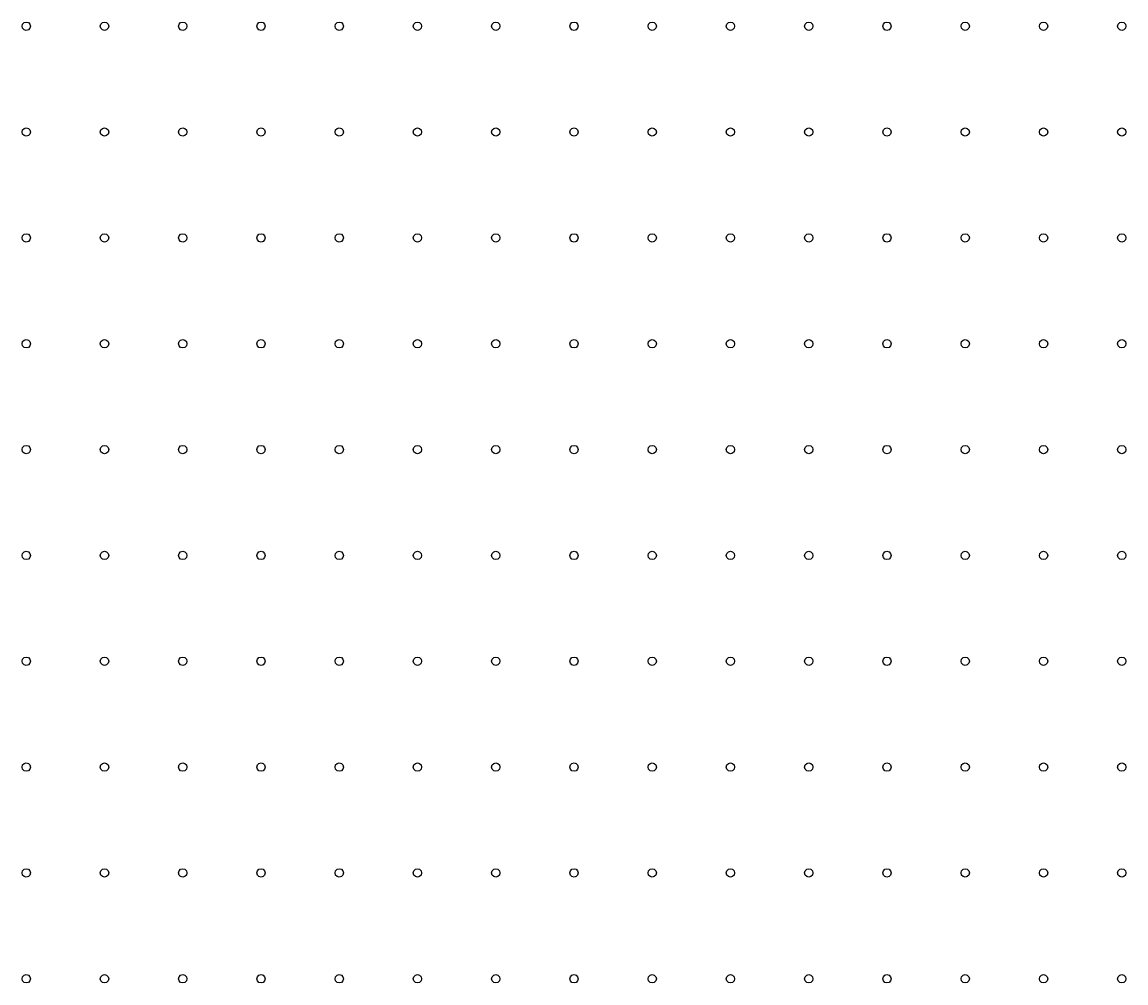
# Model space of a CAD drawing. Extents: x 11 to 212, y 11 to 212.
# Drawn here: x 67.37 to 92.26, y 62.35 to 84.03 of the extents above; entities that cross this region are included whole.
import ezdxf

# ---------------------------------------------------------------- set-up
doc = ezdxf.new("R2010")
doc.units = 0
doc.layers.add('H1', color=7, linetype='continuous')

msp = doc.modelspace()

# ---------------------------------------------------------------- linework, layer by layer
at = {"layer": 'H1'}
for points in [[(67.559, 83.935), (67.546, 83.888), (67.512, 83.854), (67.465, 83.841), (67.418, 83.854), (67.383, 83.888), (67.371, 83.935), (67.383, 83.982), (67.418, 84.017), (67.465, 84.029), (67.512, 84.017), (67.546, 83.982)], [(69.324, 83.935), (69.311, 83.888), (69.276, 83.854), (69.229, 83.841), (69.182, 83.854), (69.148, 83.888), (69.135, 83.935), (69.148, 83.982), (69.182, 84.017), (69.229, 84.029), (69.276, 84.017), (69.311, 83.982)], [(71.088, 83.935), (71.076, 83.888), (71.041, 83.854), (70.994, 83.841), (70.947, 83.854), (70.913, 83.888), (70.9, 83.935), (70.913, 83.982), (70.947, 84.017), (70.994, 84.029), (71.041, 84.017), (71.076, 83.982)], [(72.853, 83.935), (72.84, 83.888), (72.806, 83.854), (72.759, 83.841), (72.712, 83.854), (72.677, 83.888), (72.665, 83.935), (72.677, 83.982), (72.712, 84.017), (72.759, 84.029), (72.806, 84.017), (72.84, 83.982)], [(74.618, 83.935), (74.605, 83.888), (74.571, 83.854), (74.524, 83.841), (74.476, 83.854), (74.442, 83.888), (74.429, 83.935), (74.442, 83.982), (74.476, 84.017), (74.524, 84.029), (74.571, 84.017), (74.605, 83.982)], [(76.382, 83.935), (76.37, 83.888), (76.335, 83.854), (76.288, 83.841), (76.241, 83.854), (76.207, 83.888), (76.194, 83.935), (76.207, 83.982), (76.241, 84.017), (76.288, 84.029), (76.335, 84.017), (76.37, 83.982)], [(78.147, 83.935), (78.134, 83.888), (78.1, 83.854), (78.053, 83.841), (78.006, 83.854), (77.971, 83.888), (77.959, 83.935), (77.971, 83.982), (78.006, 84.017), (78.053, 84.029), (78.1, 84.017), (78.134, 83.982)], [(79.912, 83.935), (79.899, 83.888), (79.865, 83.854), (79.818, 83.841), (79.771, 83.854), (79.736, 83.888), (79.724, 83.935), (79.736, 83.982), (79.771, 84.017), (79.818, 84.029), (79.865, 84.017), (79.899, 83.982)], [(81.676, 83.935), (81.664, 83.888), (81.629, 83.854), (81.582, 83.841), (81.535, 83.854), (81.501, 83.888), (81.488, 83.935), (81.501, 83.982), (81.535, 84.017), (81.582, 84.029), (81.629, 84.017), (81.664, 83.982)], [(83.441, 83.935), (83.429, 83.888), (83.394, 83.854), (83.347, 83.841), (83.3, 83.854), (83.266, 83.888), (83.253, 83.935), (83.266, 83.982), (83.3, 84.017), (83.347, 84.029), (83.394, 84.017), (83.429, 83.982)], [(85.206, 83.935), (85.193, 83.888), (85.159, 83.854), (85.112, 83.841), (85.065, 83.854), (85.03, 83.888), (85.018, 83.935), (85.03, 83.982), (85.065, 84.017), (85.112, 84.029), (85.159, 84.017), (85.193, 83.982)], [(86.971, 83.935), (86.958, 83.888), (86.924, 83.854), (86.876, 83.841), (86.829, 83.854), (86.795, 83.888), (86.782, 83.935), (86.795, 83.982), (86.829, 84.017), (86.876, 84.029), (86.924, 84.017), (86.958, 83.982)], [(88.735, 83.935), (88.723, 83.888), (88.688, 83.854), (88.641, 83.841), (88.594, 83.854), (88.56, 83.888), (88.547, 83.935), (88.56, 83.982), (88.594, 84.017), (88.641, 84.029), (88.688, 84.017), (88.723, 83.982)], [(90.5, 83.935), (90.487, 83.888), (90.453, 83.854), (90.406, 83.841), (90.359, 83.854), (90.324, 83.888), (90.312, 83.935), (90.324, 83.982), (90.359, 84.017), (90.406, 84.029), (90.453, 84.017), (90.487, 83.982)], [(92.265, 83.935), (92.252, 83.888), (92.218, 83.854), (92.171, 83.841), (92.124, 83.854), (92.089, 83.888), (92.076, 83.935), (92.089, 83.982), (92.124, 84.017), (92.171, 84.029), (92.218, 84.017), (92.252, 83.982)], [(67.559, 81.547), (67.546, 81.5), (67.512, 81.466), (67.465, 81.453), (67.418, 81.466), (67.383, 81.5), (67.371, 81.547), (67.383, 81.594), (67.418, 81.629), (67.465, 81.641), (67.512, 81.629), (67.546, 81.594)], [(69.324, 81.547), (69.311, 81.5), (69.276, 81.466), (69.229, 81.453), (69.182, 81.466), (69.148, 81.5), (69.135, 81.547), (69.148, 81.594), (69.182, 81.629), (69.229, 81.641), (69.276, 81.629), (69.311, 81.594)], [(71.088, 81.547), (71.076, 81.5), (71.041, 81.466), (70.994, 81.453), (70.947, 81.466), (70.913, 81.5), (70.9, 81.547), (70.913, 81.594), (70.947, 81.629), (70.994, 81.641), (71.041, 81.629), (71.076, 81.594)], [(72.853, 81.547), (72.84, 81.5), (72.806, 81.466), (72.759, 81.453), (72.712, 81.466), (72.677, 81.5), (72.665, 81.547), (72.677, 81.594), (72.712, 81.629), (72.759, 81.641), (72.806, 81.629), (72.84, 81.594)], [(74.618, 81.547), (74.605, 81.5), (74.571, 81.466), (74.524, 81.453), (74.476, 81.466), (74.442, 81.5), (74.429, 81.547), (74.442, 81.594), (74.476, 81.629), (74.524, 81.641), (74.571, 81.629), (74.605, 81.594)], [(76.382, 81.547), (76.37, 81.5), (76.335, 81.466), (76.288, 81.453), (76.241, 81.466), (76.207, 81.5), (76.194, 81.547), (76.207, 81.594), (76.241, 81.629), (76.288, 81.641), (76.335, 81.629), (76.37, 81.594)], [(78.147, 81.547), (78.134, 81.5), (78.1, 81.466), (78.053, 81.453), (78.006, 81.466), (77.971, 81.5), (77.959, 81.547), (77.971, 81.594), (78.006, 81.629), (78.053, 81.641), (78.1, 81.629), (78.134, 81.594)], [(79.912, 81.547), (79.899, 81.5), (79.865, 81.466), (79.818, 81.453), (79.771, 81.466), (79.736, 81.5), (79.724, 81.547), (79.736, 81.594), (79.771, 81.629), (79.818, 81.641), (79.865, 81.629), (79.899, 81.594)], [(81.676, 81.547), (81.664, 81.5), (81.629, 81.466), (81.582, 81.453), (81.535, 81.466), (81.501, 81.5), (81.488, 81.547), (81.501, 81.594), (81.535, 81.629), (81.582, 81.641), (81.629, 81.629), (81.664, 81.594)], [(83.441, 81.547), (83.429, 81.5), (83.394, 81.466), (83.347, 81.453), (83.3, 81.466), (83.266, 81.5), (83.253, 81.547), (83.266, 81.594), (83.3, 81.629), (83.347, 81.641), (83.394, 81.629), (83.429, 81.594)], [(85.206, 81.547), (85.193, 81.5), (85.159, 81.466), (85.112, 81.453), (85.065, 81.466), (85.03, 81.5), (85.018, 81.547), (85.03, 81.594), (85.065, 81.629), (85.112, 81.641), (85.159, 81.629), (85.193, 81.594)], [(86.971, 81.547), (86.958, 81.5), (86.924, 81.466), (86.876, 81.453), (86.829, 81.466), (86.795, 81.5), (86.782, 81.547), (86.795, 81.594), (86.829, 81.629), (86.876, 81.641), (86.924, 81.629), (86.958, 81.594)], [(88.735, 81.547), (88.723, 81.5), (88.688, 81.466), (88.641, 81.453), (88.594, 81.466), (88.56, 81.5), (88.547, 81.547), (88.56, 81.594), (88.594, 81.629), (88.641, 81.641), (88.688, 81.629), (88.723, 81.594)], [(90.5, 81.547), (90.487, 81.5), (90.453, 81.466), (90.406, 81.453), (90.359, 81.466), (90.324, 81.5), (90.312, 81.547), (90.324, 81.594), (90.359, 81.629), (90.406, 81.641), (90.453, 81.629), (90.487, 81.594)], [(92.265, 81.547), (92.252, 81.5), (92.218, 81.466), (92.171, 81.453), (92.124, 81.466), (92.089, 81.5), (92.076, 81.547), (92.089, 81.594), (92.124, 81.629), (92.171, 81.641), (92.218, 81.629), (92.252, 81.594)], [(67.559, 79.159), (67.546, 79.112), (67.512, 79.077), (67.465, 79.065), (67.418, 79.077), (67.383, 79.112), (67.371, 79.159), (67.383, 79.206), (67.418, 79.24), (67.465, 79.253), (67.512, 79.24), (67.546, 79.206)], [(69.324, 79.159), (69.311, 79.112), (69.276, 79.077), (69.229, 79.065), (69.182, 79.077), (69.148, 79.112), (69.135, 79.159), (69.148, 79.206), (69.182, 79.24), (69.229, 79.253), (69.276, 79.24), (69.311, 79.206)], [(71.088, 79.159), (71.076, 79.112), (71.041, 79.077), (70.994, 79.065), (70.947, 79.077), (70.913, 79.112), (70.9, 79.159), (70.913, 79.206), (70.947, 79.24), (70.994, 79.253), (71.041, 79.24), (71.076, 79.206)], [(72.853, 79.159), (72.84, 79.112), (72.806, 79.077), (72.759, 79.065), (72.712, 79.077), (72.677, 79.112), (72.665, 79.159), (72.677, 79.206), (72.712, 79.24), (72.759, 79.253), (72.806, 79.24), (72.84, 79.206)], [(74.618, 79.159), (74.605, 79.112), (74.571, 79.077), (74.524, 79.065), (74.476, 79.077), (74.442, 79.112), (74.429, 79.159), (74.442, 79.206), (74.476, 79.24), (74.524, 79.253), (74.571, 79.24), (74.605, 79.206)], [(76.382, 79.159), (76.37, 79.112), (76.335, 79.077), (76.288, 79.065), (76.241, 79.077), (76.207, 79.112), (76.194, 79.159), (76.207, 79.206), (76.241, 79.24), (76.288, 79.253), (76.335, 79.24), (76.37, 79.206)], [(78.147, 79.159), (78.134, 79.112), (78.1, 79.077), (78.053, 79.065), (78.006, 79.077), (77.971, 79.112), (77.959, 79.159), (77.971, 79.206), (78.006, 79.24), (78.053, 79.253), (78.1, 79.24), (78.134, 79.206)], [(79.912, 79.159), (79.899, 79.112), (79.865, 79.077), (79.818, 79.065), (79.771, 79.077), (79.736, 79.112), (79.724, 79.159), (79.736, 79.206), (79.771, 79.24), (79.818, 79.253), (79.865, 79.24), (79.899, 79.206)], [(81.676, 79.159), (81.664, 79.112), (81.629, 79.077), (81.582, 79.065), (81.535, 79.077), (81.501, 79.112), (81.488, 79.159), (81.501, 79.206), (81.535, 79.24), (81.582, 79.253), (81.629, 79.24), (81.664, 79.206)], [(83.441, 79.159), (83.429, 79.112), (83.394, 79.077), (83.347, 79.065), (83.3, 79.077), (83.266, 79.112), (83.253, 79.159), (83.266, 79.206), (83.3, 79.24), (83.347, 79.253), (83.394, 79.24), (83.429, 79.206)], [(85.206, 79.159), (85.193, 79.112), (85.159, 79.077), (85.112, 79.065), (85.065, 79.077), (85.03, 79.112), (85.018, 79.159), (85.03, 79.206), (85.065, 79.24), (85.112, 79.253), (85.159, 79.24), (85.193, 79.206)], [(86.971, 79.159), (86.958, 79.112), (86.924, 79.077), (86.876, 79.065), (86.829, 79.077), (86.795, 79.112), (86.782, 79.159), (86.795, 79.206), (86.829, 79.24), (86.876, 79.253), (86.924, 79.24), (86.958, 79.206)], [(88.735, 79.159), (88.723, 79.112), (88.688, 79.077), (88.641, 79.065), (88.594, 79.077), (88.56, 79.112), (88.547, 79.159), (88.56, 79.206), (88.594, 79.24), (88.641, 79.253), (88.688, 79.24), (88.723, 79.206)], [(90.5, 79.159), (90.487, 79.112), (90.453, 79.077), (90.406, 79.065), (90.359, 79.077), (90.324, 79.112), (90.312, 79.159), (90.324, 79.206), (90.359, 79.24), (90.406, 79.253), (90.453, 79.24), (90.487, 79.206)], [(92.265, 79.159), (92.252, 79.112), (92.218, 79.077), (92.171, 79.065), (92.124, 79.077), (92.089, 79.112), (92.076, 79.159), (92.089, 79.206), (92.124, 79.24), (92.171, 79.253), (92.218, 79.24), (92.252, 79.206)], [(67.559, 76.771), (67.546, 76.724), (67.512, 76.689), (67.465, 76.676), (67.418, 76.689), (67.383, 76.724), (67.371, 76.771), (67.383, 76.818), (67.418, 76.852), (67.465, 76.865), (67.512, 76.852), (67.546, 76.818)], [(69.324, 76.771), (69.311, 76.724), (69.276, 76.689), (69.229, 76.676), (69.182, 76.689), (69.148, 76.724), (69.135, 76.771), (69.148, 76.818), (69.182, 76.852), (69.229, 76.865), (69.276, 76.852), (69.311, 76.818)], [(71.088, 76.771), (71.076, 76.724), (71.041, 76.689), (70.994, 76.676), (70.947, 76.689), (70.913, 76.724), (70.9, 76.771), (70.913, 76.818), (70.947, 76.852), (70.994, 76.865), (71.041, 76.852), (71.076, 76.818)], [(72.853, 76.771), (72.84, 76.724), (72.806, 76.689), (72.759, 76.676), (72.712, 76.689), (72.677, 76.724), (72.665, 76.771), (72.677, 76.818), (72.712, 76.852), (72.759, 76.865), (72.806, 76.852), (72.84, 76.818)], [(74.618, 76.771), (74.605, 76.724), (74.571, 76.689), (74.524, 76.676), (74.476, 76.689), (74.442, 76.724), (74.429, 76.771), (74.442, 76.818), (74.476, 76.852), (74.524, 76.865), (74.571, 76.852), (74.605, 76.818)], [(76.382, 76.771), (76.37, 76.724), (76.335, 76.689), (76.288, 76.676), (76.241, 76.689), (76.207, 76.724), (76.194, 76.771), (76.207, 76.818), (76.241, 76.852), (76.288, 76.865), (76.335, 76.852), (76.37, 76.818)], [(78.147, 76.771), (78.134, 76.724), (78.1, 76.689), (78.053, 76.676), (78.006, 76.689), (77.971, 76.724), (77.959, 76.771), (77.971, 76.818), (78.006, 76.852), (78.053, 76.865), (78.1, 76.852), (78.134, 76.818)], [(79.912, 76.771), (79.899, 76.724), (79.865, 76.689), (79.818, 76.676), (79.771, 76.689), (79.736, 76.724), (79.724, 76.771), (79.736, 76.818), (79.771, 76.852), (79.818, 76.865), (79.865, 76.852), (79.899, 76.818)], [(81.676, 76.771), (81.664, 76.724), (81.629, 76.689), (81.582, 76.676), (81.535, 76.689), (81.501, 76.724), (81.488, 76.771), (81.501, 76.818), (81.535, 76.852), (81.582, 76.865), (81.629, 76.852), (81.664, 76.818)], [(83.441, 76.771), (83.429, 76.724), (83.394, 76.689), (83.347, 76.676), (83.3, 76.689), (83.266, 76.724), (83.253, 76.771), (83.266, 76.818), (83.3, 76.852), (83.347, 76.865), (83.394, 76.852), (83.429, 76.818)], [(85.206, 76.771), (85.193, 76.724), (85.159, 76.689), (85.112, 76.676), (85.065, 76.689), (85.03, 76.724), (85.018, 76.771), (85.03, 76.818), (85.065, 76.852), (85.112, 76.865), (85.159, 76.852), (85.193, 76.818)], [(86.971, 76.771), (86.958, 76.724), (86.924, 76.689), (86.876, 76.676), (86.829, 76.689), (86.795, 76.724), (86.782, 76.771), (86.795, 76.818), (86.829, 76.852), (86.876, 76.865), (86.924, 76.852), (86.958, 76.818)], [(88.735, 76.771), (88.723, 76.724), (88.688, 76.689), (88.641, 76.676), (88.594, 76.689), (88.56, 76.724), (88.547, 76.771), (88.56, 76.818), (88.594, 76.852), (88.641, 76.865), (88.688, 76.852), (88.723, 76.818)], [(90.5, 76.771), (90.487, 76.724), (90.453, 76.689), (90.406, 76.676), (90.359, 76.689), (90.324, 76.724), (90.312, 76.771), (90.324, 76.818), (90.359, 76.852), (90.406, 76.865), (90.453, 76.852), (90.487, 76.818)], [(92.265, 76.771), (92.252, 76.724), (92.218, 76.689), (92.171, 76.676), (92.124, 76.689), (92.089, 76.724), (92.076, 76.771), (92.089, 76.818), (92.124, 76.852), (92.171, 76.865), (92.218, 76.852), (92.252, 76.818)], [(67.559, 74.382), (67.546, 74.335), (67.512, 74.301), (67.465, 74.288), (67.418, 74.301), (67.383, 74.335), (67.371, 74.382), (67.383, 74.429), (67.418, 74.464), (67.465, 74.476), (67.512, 74.464), (67.546, 74.429)], [(69.324, 74.382), (69.311, 74.335), (69.276, 74.301), (69.229, 74.288), (69.182, 74.301), (69.148, 74.335), (69.135, 74.382), (69.148, 74.429), (69.182, 74.464), (69.229, 74.476), (69.276, 74.464), (69.311, 74.429)], [(71.088, 74.382), (71.076, 74.335), (71.041, 74.301), (70.994, 74.288), (70.947, 74.301), (70.913, 74.335), (70.9, 74.382), (70.913, 74.429), (70.947, 74.464), (70.994, 74.476), (71.041, 74.464), (71.076, 74.429)], [(72.853, 74.382), (72.84, 74.335), (72.806, 74.301), (72.759, 74.288), (72.712, 74.301), (72.677, 74.335), (72.665, 74.382), (72.677, 74.429), (72.712, 74.464), (72.759, 74.476), (72.806, 74.464), (72.84, 74.429)], [(74.618, 74.382), (74.605, 74.335), (74.571, 74.301), (74.524, 74.288), (74.476, 74.301), (74.442, 74.335), (74.429, 74.382), (74.442, 74.429), (74.476, 74.464), (74.524, 74.476), (74.571, 74.464), (74.605, 74.429)], [(76.382, 74.382), (76.37, 74.335), (76.335, 74.301), (76.288, 74.288), (76.241, 74.301), (76.207, 74.335), (76.194, 74.382), (76.207, 74.429), (76.241, 74.464), (76.288, 74.476), (76.335, 74.464), (76.37, 74.429)], [(78.147, 74.382), (78.134, 74.335), (78.1, 74.301), (78.053, 74.288), (78.006, 74.301), (77.971, 74.335), (77.959, 74.382), (77.971, 74.429), (78.006, 74.464), (78.053, 74.476), (78.1, 74.464), (78.134, 74.429)], [(79.912, 74.382), (79.899, 74.335), (79.865, 74.301), (79.818, 74.288), (79.771, 74.301), (79.736, 74.335), (79.724, 74.382), (79.736, 74.429), (79.771, 74.464), (79.818, 74.476), (79.865, 74.464), (79.899, 74.429)], [(81.676, 74.382), (81.664, 74.335), (81.629, 74.301), (81.582, 74.288), (81.535, 74.301), (81.501, 74.335), (81.488, 74.382), (81.501, 74.429), (81.535, 74.464), (81.582, 74.476), (81.629, 74.464), (81.664, 74.429)], [(83.441, 74.382), (83.429, 74.335), (83.394, 74.301), (83.347, 74.288), (83.3, 74.301), (83.266, 74.335), (83.253, 74.382), (83.266, 74.429), (83.3, 74.464), (83.347, 74.476), (83.394, 74.464), (83.429, 74.429)], [(85.206, 74.382), (85.193, 74.335), (85.159, 74.301), (85.112, 74.288), (85.065, 74.301), (85.03, 74.335), (85.018, 74.382), (85.03, 74.429), (85.065, 74.464), (85.112, 74.476), (85.159, 74.464), (85.193, 74.429)], [(86.971, 74.382), (86.958, 74.335), (86.924, 74.301), (86.876, 74.288), (86.829, 74.301), (86.795, 74.335), (86.782, 74.382), (86.795, 74.429), (86.829, 74.464), (86.876, 74.476), (86.924, 74.464), (86.958, 74.429)], [(88.735, 74.382), (88.723, 74.335), (88.688, 74.301), (88.641, 74.288), (88.594, 74.301), (88.56, 74.335), (88.547, 74.382), (88.56, 74.429), (88.594, 74.464), (88.641, 74.476), (88.688, 74.464), (88.723, 74.429)], [(90.5, 74.382), (90.487, 74.335), (90.453, 74.301), (90.406, 74.288), (90.359, 74.301), (90.324, 74.335), (90.312, 74.382), (90.324, 74.429), (90.359, 74.464), (90.406, 74.476), (90.453, 74.464), (90.487, 74.429)], [(92.265, 74.382), (92.252, 74.335), (92.218, 74.301), (92.171, 74.288), (92.124, 74.301), (92.089, 74.335), (92.076, 74.382), (92.089, 74.429), (92.124, 74.464), (92.171, 74.476), (92.218, 74.464), (92.252, 74.429)], [(67.559, 71.994), (67.546, 71.947), (67.512, 71.913), (67.465, 71.9), (67.418, 71.913), (67.383, 71.947), (67.371, 71.994), (67.383, 72.041), (67.418, 72.076), (67.465, 72.088), (67.512, 72.076), (67.546, 72.041)], [(69.324, 71.994), (69.311, 71.947), (69.276, 71.913), (69.229, 71.9), (69.182, 71.913), (69.148, 71.947), (69.135, 71.994), (69.148, 72.041), (69.182, 72.076), (69.229, 72.088), (69.276, 72.076), (69.311, 72.041)], [(71.088, 71.994), (71.076, 71.947), (71.041, 71.913), (70.994, 71.9), (70.947, 71.913), (70.913, 71.947), (70.9, 71.994), (70.913, 72.041), (70.947, 72.076), (70.994, 72.088), (71.041, 72.076), (71.076, 72.041)], [(72.853, 71.994), (72.84, 71.947), (72.806, 71.913), (72.759, 71.9), (72.712, 71.913), (72.677, 71.947), (72.665, 71.994), (72.677, 72.041), (72.712, 72.076), (72.759, 72.088), (72.806, 72.076), (72.84, 72.041)], [(74.618, 71.994), (74.605, 71.947), (74.571, 71.913), (74.524, 71.9), (74.476, 71.913), (74.442, 71.947), (74.429, 71.994), (74.442, 72.041), (74.476, 72.076), (74.524, 72.088), (74.571, 72.076), (74.605, 72.041)], [(76.382, 71.994), (76.37, 71.947), (76.335, 71.913), (76.288, 71.9), (76.241, 71.913), (76.207, 71.947), (76.194, 71.994), (76.207, 72.041), (76.241, 72.076), (76.288, 72.088), (76.335, 72.076), (76.37, 72.041)], [(78.147, 71.994), (78.134, 71.947), (78.1, 71.913), (78.053, 71.9), (78.006, 71.913), (77.971, 71.947), (77.959, 71.994), (77.971, 72.041), (78.006, 72.076), (78.053, 72.088), (78.1, 72.076), (78.134, 72.041)], [(79.912, 71.994), (79.899, 71.947), (79.865, 71.913), (79.818, 71.9), (79.771, 71.913), (79.736, 71.947), (79.724, 71.994), (79.736, 72.041), (79.771, 72.076), (79.818, 72.088), (79.865, 72.076), (79.899, 72.041)], [(81.676, 71.994), (81.664, 71.947), (81.629, 71.913), (81.582, 71.9), (81.535, 71.913), (81.501, 71.947), (81.488, 71.994), (81.501, 72.041), (81.535, 72.076), (81.582, 72.088), (81.629, 72.076), (81.664, 72.041)], [(83.441, 71.994), (83.429, 71.947), (83.394, 71.913), (83.347, 71.9), (83.3, 71.913), (83.266, 71.947), (83.253, 71.994), (83.266, 72.041), (83.3, 72.076), (83.347, 72.088), (83.394, 72.076), (83.429, 72.041)], [(85.206, 71.994), (85.193, 71.947), (85.159, 71.913), (85.112, 71.9), (85.065, 71.913), (85.03, 71.947), (85.018, 71.994), (85.03, 72.041), (85.065, 72.076), (85.112, 72.088), (85.159, 72.076), (85.193, 72.041)], [(86.971, 71.994), (86.958, 71.947), (86.924, 71.913), (86.876, 71.9), (86.829, 71.913), (86.795, 71.947), (86.782, 71.994), (86.795, 72.041), (86.829, 72.076), (86.876, 72.088), (86.924, 72.076), (86.958, 72.041)], [(88.735, 71.994), (88.723, 71.947), (88.688, 71.913), (88.641, 71.9), (88.594, 71.913), (88.56, 71.947), (88.547, 71.994), (88.56, 72.041), (88.594, 72.076), (88.641, 72.088), (88.688, 72.076), (88.723, 72.041)], [(90.5, 71.994), (90.487, 71.947), (90.453, 71.913), (90.406, 71.9), (90.359, 71.913), (90.324, 71.947), (90.312, 71.994), (90.324, 72.041), (90.359, 72.076), (90.406, 72.088), (90.453, 72.076), (90.487, 72.041)], [(92.265, 71.994), (92.252, 71.947), (92.218, 71.913), (92.171, 71.9), (92.124, 71.913), (92.089, 71.947), (92.076, 71.994), (92.089, 72.041), (92.124, 72.076), (92.171, 72.088), (92.218, 72.076), (92.252, 72.041)], [(67.559, 69.606), (67.546, 69.559), (67.512, 69.524), (67.465, 69.512), (67.418, 69.524), (67.383, 69.559), (67.371, 69.606), (67.383, 69.653), (67.418, 69.687), (67.465, 69.7), (67.512, 69.687), (67.546, 69.653)], [(69.324, 69.606), (69.311, 69.559), (69.276, 69.524), (69.229, 69.512), (69.182, 69.524), (69.148, 69.559), (69.135, 69.606), (69.148, 69.653), (69.182, 69.687), (69.229, 69.7), (69.276, 69.687), (69.311, 69.653)], [(71.088, 69.606), (71.076, 69.559), (71.041, 69.524), (70.994, 69.512), (70.947, 69.524), (70.913, 69.559), (70.9, 69.606), (70.913, 69.653), (70.947, 69.687), (70.994, 69.7), (71.041, 69.687), (71.076, 69.653)], [(72.853, 69.606), (72.84, 69.559), (72.806, 69.524), (72.759, 69.512), (72.712, 69.524), (72.677, 69.559), (72.665, 69.606), (72.677, 69.653), (72.712, 69.687), (72.759, 69.7), (72.806, 69.687), (72.84, 69.653)], [(74.618, 69.606), (74.605, 69.559), (74.571, 69.524), (74.524, 69.512), (74.476, 69.524), (74.442, 69.559), (74.429, 69.606), (74.442, 69.653), (74.476, 69.687), (74.524, 69.7), (74.571, 69.687), (74.605, 69.653)], [(76.382, 69.606), (76.37, 69.559), (76.335, 69.524), (76.288, 69.512), (76.241, 69.524), (76.207, 69.559), (76.194, 69.606), (76.207, 69.653), (76.241, 69.687), (76.288, 69.7), (76.335, 69.687), (76.37, 69.653)], [(78.147, 69.606), (78.134, 69.559), (78.1, 69.524), (78.053, 69.512), (78.006, 69.524), (77.971, 69.559), (77.959, 69.606), (77.971, 69.653), (78.006, 69.687), (78.053, 69.7), (78.1, 69.687), (78.134, 69.653)], [(79.912, 69.606), (79.899, 69.559), (79.865, 69.524), (79.818, 69.512), (79.771, 69.524), (79.736, 69.559), (79.724, 69.606), (79.736, 69.653), (79.771, 69.687), (79.818, 69.7), (79.865, 69.687), (79.899, 69.653)], [(81.676, 69.606), (81.664, 69.559), (81.629, 69.524), (81.582, 69.512), (81.535, 69.524), (81.501, 69.559), (81.488, 69.606), (81.501, 69.653), (81.535, 69.687), (81.582, 69.7), (81.629, 69.687), (81.664, 69.653)], [(83.441, 69.606), (83.429, 69.559), (83.394, 69.524), (83.347, 69.512), (83.3, 69.524), (83.266, 69.559), (83.253, 69.606), (83.266, 69.653), (83.3, 69.687), (83.347, 69.7), (83.394, 69.687), (83.429, 69.653)], [(85.206, 69.606), (85.193, 69.559), (85.159, 69.524), (85.112, 69.512), (85.065, 69.524), (85.03, 69.559), (85.018, 69.606), (85.03, 69.653), (85.065, 69.687), (85.112, 69.7), (85.159, 69.687), (85.193, 69.653)], [(86.971, 69.606), (86.958, 69.559), (86.924, 69.524), (86.876, 69.512), (86.829, 69.524), (86.795, 69.559), (86.782, 69.606), (86.795, 69.653), (86.829, 69.687), (86.876, 69.7), (86.924, 69.687), (86.958, 69.653)], [(88.735, 69.606), (88.723, 69.559), (88.688, 69.524), (88.641, 69.512), (88.594, 69.524), (88.56, 69.559), (88.547, 69.606), (88.56, 69.653), (88.594, 69.687), (88.641, 69.7), (88.688, 69.687), (88.723, 69.653)], [(90.5, 69.606), (90.487, 69.559), (90.453, 69.524), (90.406, 69.512), (90.359, 69.524), (90.324, 69.559), (90.312, 69.606), (90.324, 69.653), (90.359, 69.687), (90.406, 69.7), (90.453, 69.687), (90.487, 69.653)], [(92.265, 69.606), (92.252, 69.559), (92.218, 69.524), (92.171, 69.512), (92.124, 69.524), (92.089, 69.559), (92.076, 69.606), (92.089, 69.653), (92.124, 69.687), (92.171, 69.7), (92.218, 69.687), (92.252, 69.653)], [(67.559, 67.218), (67.546, 67.171), (67.512, 67.136), (67.465, 67.124), (67.418, 67.136), (67.383, 67.171), (67.371, 67.218), (67.383, 67.265), (67.418, 67.299), (67.465, 67.312), (67.512, 67.299), (67.546, 67.265)], [(69.324, 67.218), (69.311, 67.171), (69.276, 67.136), (69.229, 67.124), (69.182, 67.136), (69.148, 67.171), (69.135, 67.218), (69.148, 67.265), (69.182, 67.299), (69.229, 67.312), (69.276, 67.299), (69.311, 67.265)], [(71.088, 67.218), (71.076, 67.171), (71.041, 67.136), (70.994, 67.124), (70.947, 67.136), (70.913, 67.171), (70.9, 67.218), (70.913, 67.265), (70.947, 67.299), (70.994, 67.312), (71.041, 67.299), (71.076, 67.265)], [(72.853, 67.218), (72.84, 67.171), (72.806, 67.136), (72.759, 67.124), (72.712, 67.136), (72.677, 67.171), (72.665, 67.218), (72.677, 67.265), (72.712, 67.299), (72.759, 67.312), (72.806, 67.299), (72.84, 67.265)], [(74.618, 67.218), (74.605, 67.171), (74.571, 67.136), (74.524, 67.124), (74.476, 67.136), (74.442, 67.171), (74.429, 67.218), (74.442, 67.265), (74.476, 67.299), (74.524, 67.312), (74.571, 67.299), (74.605, 67.265)], [(76.382, 67.218), (76.37, 67.171), (76.335, 67.136), (76.288, 67.124), (76.241, 67.136), (76.207, 67.171), (76.194, 67.218), (76.207, 67.265), (76.241, 67.299), (76.288, 67.312), (76.335, 67.299), (76.37, 67.265)], [(78.147, 67.218), (78.134, 67.171), (78.1, 67.136), (78.053, 67.124), (78.006, 67.136), (77.971, 67.171), (77.959, 67.218), (77.971, 67.265), (78.006, 67.299), (78.053, 67.312), (78.1, 67.299), (78.134, 67.265)], [(79.912, 67.218), (79.899, 67.171), (79.865, 67.136), (79.818, 67.124), (79.771, 67.136), (79.736, 67.171), (79.724, 67.218), (79.736, 67.265), (79.771, 67.299), (79.818, 67.312), (79.865, 67.299), (79.899, 67.265)], [(81.676, 67.218), (81.664, 67.171), (81.629, 67.136), (81.582, 67.124), (81.535, 67.136), (81.501, 67.171), (81.488, 67.218), (81.501, 67.265), (81.535, 67.299), (81.582, 67.312), (81.629, 67.299), (81.664, 67.265)], [(83.441, 67.218), (83.429, 67.171), (83.394, 67.136), (83.347, 67.124), (83.3, 67.136), (83.266, 67.171), (83.253, 67.218), (83.266, 67.265), (83.3, 67.299), (83.347, 67.312), (83.394, 67.299), (83.429, 67.265)], [(85.206, 67.218), (85.193, 67.171), (85.159, 67.136), (85.112, 67.124), (85.065, 67.136), (85.03, 67.171), (85.018, 67.218), (85.03, 67.265), (85.065, 67.299), (85.112, 67.312), (85.159, 67.299), (85.193, 67.265)], [(86.971, 67.218), (86.958, 67.171), (86.924, 67.136), (86.876, 67.124), (86.829, 67.136), (86.795, 67.171), (86.782, 67.218), (86.795, 67.265), (86.829, 67.299), (86.876, 67.312), (86.924, 67.299), (86.958, 67.265)], [(88.735, 67.218), (88.723, 67.171), (88.688, 67.136), (88.641, 67.124), (88.594, 67.136), (88.56, 67.171), (88.547, 67.218), (88.56, 67.265), (88.594, 67.299), (88.641, 67.312), (88.688, 67.299), (88.723, 67.265)], [(90.5, 67.218), (90.487, 67.171), (90.453, 67.136), (90.406, 67.124), (90.359, 67.136), (90.324, 67.171), (90.312, 67.218), (90.324, 67.265), (90.359, 67.299), (90.406, 67.312), (90.453, 67.299), (90.487, 67.265)], [(92.265, 67.218), (92.252, 67.171), (92.218, 67.136), (92.171, 67.124), (92.124, 67.136), (92.089, 67.171), (92.076, 67.218), (92.089, 67.265), (92.124, 67.299), (92.171, 67.312), (92.218, 67.299), (92.252, 67.265)], [(67.559, 64.829), (67.546, 64.782), (67.512, 64.748), (67.465, 64.735), (67.418, 64.748), (67.383, 64.782), (67.371, 64.829), (67.383, 64.876), (67.418, 64.911), (67.465, 64.924), (67.512, 64.911), (67.546, 64.876)], [(69.324, 64.829), (69.311, 64.782), (69.276, 64.748), (69.229, 64.735), (69.182, 64.748), (69.148, 64.782), (69.135, 64.829), (69.148, 64.876), (69.182, 64.911), (69.229, 64.924), (69.276, 64.911), (69.311, 64.876)], [(71.088, 64.829), (71.076, 64.782), (71.041, 64.748), (70.994, 64.735), (70.947, 64.748), (70.913, 64.782), (70.9, 64.829), (70.913, 64.876), (70.947, 64.911), (70.994, 64.924), (71.041, 64.911), (71.076, 64.876)], [(72.853, 64.829), (72.84, 64.782), (72.806, 64.748), (72.759, 64.735), (72.712, 64.748), (72.677, 64.782), (72.665, 64.829), (72.677, 64.876), (72.712, 64.911), (72.759, 64.924), (72.806, 64.911), (72.84, 64.876)], [(74.618, 64.829), (74.605, 64.782), (74.571, 64.748), (74.524, 64.735), (74.476, 64.748), (74.442, 64.782), (74.429, 64.829), (74.442, 64.876), (74.476, 64.911), (74.524, 64.924), (74.571, 64.911), (74.605, 64.876)], [(76.382, 64.829), (76.37, 64.782), (76.335, 64.748), (76.288, 64.735), (76.241, 64.748), (76.207, 64.782), (76.194, 64.829), (76.207, 64.876), (76.241, 64.911), (76.288, 64.924), (76.335, 64.911), (76.37, 64.876)], [(78.147, 64.829), (78.134, 64.782), (78.1, 64.748), (78.053, 64.735), (78.006, 64.748), (77.971, 64.782), (77.959, 64.829), (77.971, 64.876), (78.006, 64.911), (78.053, 64.924), (78.1, 64.911), (78.134, 64.876)], [(79.912, 64.829), (79.899, 64.782), (79.865, 64.748), (79.818, 64.735), (79.771, 64.748), (79.736, 64.782), (79.724, 64.829), (79.736, 64.876), (79.771, 64.911), (79.818, 64.924), (79.865, 64.911), (79.899, 64.876)], [(81.676, 64.829), (81.664, 64.782), (81.629, 64.748), (81.582, 64.735), (81.535, 64.748), (81.501, 64.782), (81.488, 64.829), (81.501, 64.876), (81.535, 64.911), (81.582, 64.924), (81.629, 64.911), (81.664, 64.876)], [(83.441, 64.829), (83.429, 64.782), (83.394, 64.748), (83.347, 64.735), (83.3, 64.748), (83.266, 64.782), (83.253, 64.829), (83.266, 64.876), (83.3, 64.911), (83.347, 64.924), (83.394, 64.911), (83.429, 64.876)], [(85.206, 64.829), (85.193, 64.782), (85.159, 64.748), (85.112, 64.735), (85.065, 64.748), (85.03, 64.782), (85.018, 64.829), (85.03, 64.876), (85.065, 64.911), (85.112, 64.924), (85.159, 64.911), (85.193, 64.876)], [(86.971, 64.829), (86.958, 64.782), (86.924, 64.748), (86.876, 64.735), (86.829, 64.748), (86.795, 64.782), (86.782, 64.829), (86.795, 64.876), (86.829, 64.911), (86.876, 64.924), (86.924, 64.911), (86.958, 64.876)], [(88.735, 64.829), (88.723, 64.782), (88.688, 64.748), (88.641, 64.735), (88.594, 64.748), (88.56, 64.782), (88.547, 64.829), (88.56, 64.876), (88.594, 64.911), (88.641, 64.924), (88.688, 64.911), (88.723, 64.876)], [(90.5, 64.829), (90.487, 64.782), (90.453, 64.748), (90.406, 64.735), (90.359, 64.748), (90.324, 64.782), (90.312, 64.829), (90.324, 64.876), (90.359, 64.911), (90.406, 64.924), (90.453, 64.911), (90.487, 64.876)], [(92.265, 64.829), (92.252, 64.782), (92.218, 64.748), (92.171, 64.735), (92.124, 64.748), (92.089, 64.782), (92.076, 64.829), (92.089, 64.876), (92.124, 64.911), (92.171, 64.924), (92.218, 64.911), (92.252, 64.876)], [(67.559, 62.441), (67.546, 62.394), (67.512, 62.36), (67.465, 62.347), (67.418, 62.36), (67.383, 62.394), (67.371, 62.441), (67.383, 62.488), (67.418, 62.523), (67.465, 62.535), (67.512, 62.523), (67.546, 62.488)], [(69.324, 62.441), (69.311, 62.394), (69.276, 62.36), (69.229, 62.347), (69.182, 62.36), (69.148, 62.394), (69.135, 62.441), (69.148, 62.488), (69.182, 62.523), (69.229, 62.535), (69.276, 62.523), (69.311, 62.488)], [(71.088, 62.441), (71.076, 62.394), (71.041, 62.36), (70.994, 62.347), (70.947, 62.36), (70.913, 62.394), (70.9, 62.441), (70.913, 62.488), (70.947, 62.523), (70.994, 62.535), (71.041, 62.523), (71.076, 62.488)], [(72.853, 62.441), (72.84, 62.394), (72.806, 62.36), (72.759, 62.347), (72.712, 62.36), (72.677, 62.394), (72.665, 62.441), (72.677, 62.488), (72.712, 62.523), (72.759, 62.535), (72.806, 62.523), (72.84, 62.488)], [(74.618, 62.441), (74.605, 62.394), (74.571, 62.36), (74.524, 62.347), (74.476, 62.36), (74.442, 62.394), (74.429, 62.441), (74.442, 62.488), (74.476, 62.523), (74.524, 62.535), (74.571, 62.523), (74.605, 62.488)], [(76.382, 62.441), (76.37, 62.394), (76.335, 62.36), (76.288, 62.347), (76.241, 62.36), (76.207, 62.394), (76.194, 62.441), (76.207, 62.488), (76.241, 62.523), (76.288, 62.535), (76.335, 62.523), (76.37, 62.488)], [(78.147, 62.441), (78.134, 62.394), (78.1, 62.36), (78.053, 62.347), (78.006, 62.36), (77.971, 62.394), (77.959, 62.441), (77.971, 62.488), (78.006, 62.523), (78.053, 62.535), (78.1, 62.523), (78.134, 62.488)], [(79.912, 62.441), (79.899, 62.394), (79.865, 62.36), (79.818, 62.347), (79.771, 62.36), (79.736, 62.394), (79.724, 62.441), (79.736, 62.488), (79.771, 62.523), (79.818, 62.535), (79.865, 62.523), (79.899, 62.488)], [(81.676, 62.441), (81.664, 62.394), (81.629, 62.36), (81.582, 62.347), (81.535, 62.36), (81.501, 62.394), (81.488, 62.441), (81.501, 62.488), (81.535, 62.523), (81.582, 62.535), (81.629, 62.523), (81.664, 62.488)], [(83.441, 62.441), (83.429, 62.394), (83.394, 62.36), (83.347, 62.347), (83.3, 62.36), (83.266, 62.394), (83.253, 62.441), (83.266, 62.488), (83.3, 62.523), (83.347, 62.535), (83.394, 62.523), (83.429, 62.488)], [(85.206, 62.441), (85.193, 62.394), (85.159, 62.36), (85.112, 62.347), (85.065, 62.36), (85.03, 62.394), (85.018, 62.441), (85.03, 62.488), (85.065, 62.523), (85.112, 62.535), (85.159, 62.523), (85.193, 62.488)], [(86.971, 62.441), (86.958, 62.394), (86.924, 62.36), (86.876, 62.347), (86.829, 62.36), (86.795, 62.394), (86.782, 62.441), (86.795, 62.488), (86.829, 62.523), (86.876, 62.535), (86.924, 62.523), (86.958, 62.488)], [(88.735, 62.441), (88.723, 62.394), (88.688, 62.36), (88.641, 62.347), (88.594, 62.36), (88.56, 62.394), (88.547, 62.441), (88.56, 62.488), (88.594, 62.523), (88.641, 62.535), (88.688, 62.523), (88.723, 62.488)], [(90.5, 62.441), (90.487, 62.394), (90.453, 62.36), (90.406, 62.347), (90.359, 62.36), (90.324, 62.394), (90.312, 62.441), (90.324, 62.488), (90.359, 62.523), (90.406, 62.535), (90.453, 62.523), (90.487, 62.488)], [(92.265, 62.441), (92.252, 62.394), (92.218, 62.36), (92.171, 62.347), (92.124, 62.36), (92.089, 62.394), (92.076, 62.441), (92.089, 62.488), (92.124, 62.523), (92.171, 62.535), (92.218, 62.523), (92.252, 62.488)]]:
    msp.add_lwpolyline(points, close=True, dxfattribs=at)

doc.saveas('drawing.dxf')
